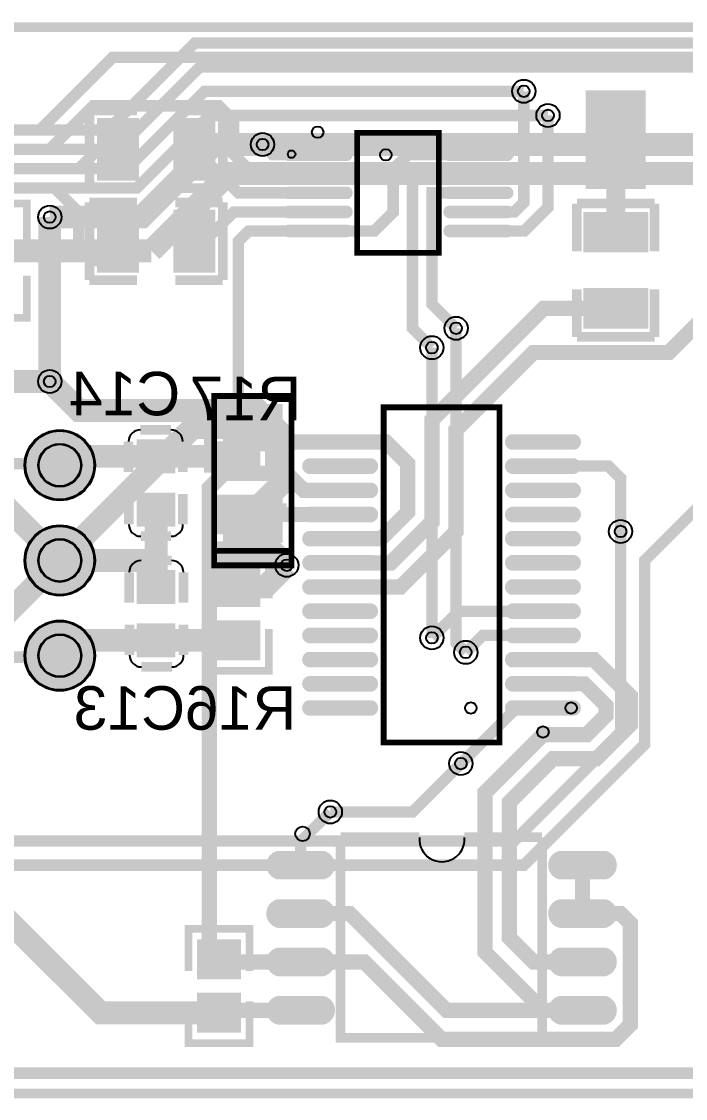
# Model space of a CAD drawing. Header units: millimetres. Extents: x -92 to 92, y -14 to 15.
# Drawn here: x 6.5 to 23.93, y -14.13 to 14.15 of the extents above; entities that cross this region are included whole.
import ezdxf

# ---------------------------------------------------------------- set-up
doc = ezdxf.new("R2010")
doc.units = ezdxf.units.MM
for name, color, linetype, true_color in [('BoardOutLine', 7, 'Continuous', 0xff00ff), ('BottomLayer', 7, 'Continuous', 0x0000ff), ('BottomPasteMaskLayer', 7, 'Continuous', 0x800000), ('BottomSilkLayer', 7, 'Continuous', 0x66cc33), ('BottomSolderMaskLayer', 7, 'Continuous', 0xaa00ff), ('Document', 7, 'Continuous', 0xffffff), ('Hole', 7, 'Continuous', 0x222222), ('Multi-Layer', 7, 'Continuous', 0xc0c0c0), ('TopLayer', 7, 'Continuous', 0xff0000), ('TopPasteMaskLayer', 7, 'Continuous', 0x808080), ('TopSilkLayer', 7, 'Continuous', 0xffcc00), ('TopSolderMaskLayer', 7, 'Continuous', 0x800080)]:
    doc.layers.add(name, color=color, linetype=linetype, true_color=true_color)
doc.styles.get("Standard").update_dxf_attribs({"font": 'arial.ttf'})

msp = doc.modelspace()

# ---------------------------------------------------------------- hatches: boundary and pattern name
at = {"layer": 'BottomLayer'}
for points in [[(9.583, 3.132), (9.583, 2.332), (10.483, 2.332), (10.483, 3.132)], [(11.642, 3.105), (11.642, 2.105), (12.742, 2.105), (12.742, 3.105)], [(9.583, 1.732), (9.583, 0.932), (10.483, 0.932), (10.483, 1.732)], [(11.642, 1.705), (11.642, 0.705), (12.742, 0.705), (12.742, 1.705)], [(12.742, -1.197), (12.742, -0.197), (11.642, -0.197), (11.642, -1.197)], [(10.483, -1.097), (10.483, -0.297), (9.583, -0.297), (9.583, -1.097)], [(12.742, -2.597), (12.742, -1.597), (11.642, -1.597), (11.642, -2.597)], [(10.483, -2.497), (10.483, -1.697), (9.583, -1.697), (9.583, -2.497)]]:
    msp.add_hatch(color=256, dxfattribs=at).paths.add_polyline_path(points)
at = {"layer": 'BottomPasteMaskLayer'}
for points in [[(9.583, 3.132), (9.583, 2.332), (10.483, 2.332), (10.483, 3.132)], [(11.642, 3.105), (11.642, 2.105), (12.742, 2.105), (12.742, 3.105)], [(9.583, 1.732), (9.583, 0.932), (10.483, 0.932), (10.483, 1.732)], [(11.642, 1.705), (11.642, 0.705), (12.742, 0.705), (12.742, 1.705)], [(12.742, -1.197), (12.742, -0.197), (11.642, -0.197), (11.642, -1.197)], [(10.483, -1.097), (10.483, -0.297), (9.583, -0.297), (9.583, -1.097)], [(12.742, -2.597), (12.742, -1.597), (11.642, -1.597), (11.642, -2.597)], [(10.483, -2.497), (10.483, -1.697), (9.583, -1.697), (9.583, -2.497)]]:
    msp.add_hatch(color=256, dxfattribs=at).paths.add_polyline_path(points)
at = {"layer": 'BottomSolderMaskLayer'}
for points in [[(6.579, 2.5, 1), (8.43, 2.5, 1)], [(9.526, 3.177), (9.526, 2.287), (10.54, 2.287), (10.54, 3.177)], [(11.614, 3.128), (11.614, 2.082), (12.77, 2.082), (12.77, 3.128)], [(9.526, 1.777), (9.526, 0.887), (10.54, 0.887), (10.54, 1.777)], [(11.614, 1.728), (11.614, 0.682), (12.77, 0.682), (12.77, 1.728)], [(6.579, 0, 1), (8.43, 0, 1)], [(10.54, -1.142), (10.54, -0.252), (9.526, -0.252), (9.526, -1.142)], [(12.77, -1.22), (12.77, -0.174), (11.614, -0.174), (11.614, -1.22)], [(6.579, -2.5, 1), (8.43, -2.5, 1)], [(10.54, -2.542), (10.54, -1.652), (9.526, -1.652), (9.526, -2.542)], [(12.77, -2.62), (12.77, -1.574), (11.614, -1.574), (11.614, -2.62)]]:
    msp.add_hatch(color=256, dxfattribs=at).paths.add_polyline_path(points)
at = {"layer": 'Document'}
for points in [[(12.446, 3.302), (12.446, 4.089), (12.649, 4.089), (12.649, 3.302)], [(12.192, 1.496), (11.684, 1.496), (11.684, 1.242), (12.192, 1.242)], [(13.462, 1.496), (12.954, 1.496), (12.954, 1.242), (13.462, 1.242)], [(12.446, 0.48), (12.446, 1.267), (12.649, 1.267), (12.649, 0.48)], [(12.954, 0.762), (12.167, 0.762), (12.167, 0.965), (12.954, 0.965)]]:
    msp.add_hatch(color=256, dxfattribs=at).paths.add_polyline_path(points)
at = {"layer": 'Multi-Layer'}
for points in [[(6.604, 2.5, 1), (8.404, 2.5, 1)], [(6.604, 0, 1), (8.404, 0, 1)], [(6.604, -2.5, 1), (8.404, -2.5, 1)]]:
    msp.add_hatch(color=256, dxfattribs=at).paths.add_polyline_path(points)
at = {"layer": 'TopLayer'}
for points in [[(21.336, 12.319), (22.86, 12.319), (22.86, 9.779), (21.336, 9.779)], [(8.533, 11.57), (9.533, 11.57), (9.533, 10.02), (8.533, 10.02)], [(10.533, 11.57), (11.533, 11.57), (11.533, 10.02), (10.533, 10.02)], [(14.943, 10.792, -0.785398), (14.943, 10.512), (13.603, 10.512, -0.785398), (13.603, 10.792)], [(19.163, 10.792, -0.785398), (19.163, 10.512), (17.823, 10.512, -0.785398), (17.823, 10.792)], [(14.943, 10.292, -0.785398), (14.943, 10.012), (13.603, 10.012, -0.785398), (13.603, 10.292)], [(19.163, 10.292, -0.785398), (19.163, 10.012), (17.823, 10.012, -0.785398), (17.823, 10.292)], [(14.943, 9.792, -0.785398), (14.943, 9.512), (13.603, 9.512, -0.785398), (13.603, 9.792)], [(19.163, 9.792, -0.785398), (19.163, 9.512), (17.823, 9.512, -0.785398), (17.823, 9.792)], [(8.533, 9.157), (9.533, 9.157), (9.533, 7.607), (8.533, 7.607)], [(10.533, 9.157), (11.533, 9.157), (11.533, 7.607), (10.533, 7.607)], [(14.943, 9.292, -0.785398), (14.943, 9.012), (13.603, 9.012, -0.785398), (13.603, 9.292)], [(19.163, 9.292, -0.785398), (19.163, 9.012), (17.823, 9.012, -0.785398), (17.823, 9.292)], [(22.873, 9.12), (22.873, 8.12), (21.323, 8.12), (21.323, 9.12)], [(14.943, 8.792, -0.785398), (14.943, 8.512), (13.603, 8.512, -0.785398), (13.603, 8.792)], [(19.163, 8.792, -0.785398), (19.163, 8.512), (17.823, 8.512, -0.785398), (17.823, 8.792)], [(22.873, 7.12), (22.873, 6.12), (21.323, 6.12), (21.323, 7.12)], [(11.823, 2.886), (11.823, 4.086), (13.323, 4.086), (13.323, 2.886)], [(14.13, 2.934, -0.785398), (14.13, 3.289), (15.598, 3.289, -0.785398), (15.598, 2.934)], [(19.454, 2.934, -0.785398), (19.454, 3.289), (20.922, 3.289, -0.785398), (20.922, 2.934)], [(14.13, 2.299, -0.785398), (14.13, 2.654), (15.598, 2.654, -0.785398), (15.598, 2.299)], [(19.454, 2.299, -0.785398), (19.454, 2.654), (20.922, 2.654, -0.785398), (20.922, 2.299)], [(14.13, 1.664, -0.785398), (14.13, 2.019), (15.598, 2.019, -0.785398), (15.598, 1.664)], [(19.454, 1.664, -0.785398), (19.454, 2.019), (20.922, 2.019, -0.785398), (20.922, 1.664)], [(11.823, 0.486), (11.823, 1.686), (13.323, 1.686), (13.323, 0.486)], [(14.13, 1.029, -0.785398), (14.13, 1.384), (15.598, 1.384, -0.785398), (15.598, 1.029)], [(19.454, 1.029, -0.785398), (19.454, 1.384), (20.922, 1.384, -0.785398), (20.922, 1.029)], [(14.13, 0.394, -0.785398), (14.13, 0.749), (15.598, 0.749, -0.785398), (15.598, 0.394)], [(19.454, 0.394, -0.785398), (19.454, 0.749), (20.922, 0.749, -0.785398), (20.922, 0.394)], [(14.13, -0.241, -0.785398), (14.13, 0.114), (15.598, 0.114, -0.785398), (15.598, -0.241)], [(19.454, -0.241, -0.785398), (19.454, 0.114), (20.922, 0.114, -0.785398), (20.922, -0.241)], [(14.13, -0.876, -0.785398), (14.13, -0.521), (15.598, -0.521, -0.785398), (15.598, -0.876)], [(19.454, -0.876, -0.785398), (19.454, -0.521), (20.922, -0.521, -0.785398), (20.922, -0.876)], [(14.13, -1.511, -0.785398), (14.13, -1.156), (15.598, -1.156, -0.785398), (15.598, -1.511)], [(19.454, -1.511, -0.785398), (19.454, -1.156), (20.922, -1.156, -0.785398), (20.922, -1.511)], [(14.13, -2.146, -0.785398), (14.13, -1.791), (15.598, -1.791, -0.785398), (15.598, -2.146)], [(19.454, -2.146, -0.785398), (19.454, -1.791), (20.922, -1.791, -0.785398), (20.922, -2.146)], [(14.13, -2.781, -0.785398), (14.13, -2.426), (15.598, -2.426, -0.785398), (15.598, -2.781)], [(19.454, -2.781, -0.785398), (19.454, -2.426), (20.922, -2.426, -0.785398), (20.922, -2.781)], [(14.13, -3.416, -0.785398), (14.13, -3.061), (15.598, -3.061, -0.785398), (15.598, -3.416)], [(19.454, -3.416, -0.785398), (19.454, -3.061), (20.922, -3.061, -0.785398), (20.922, -3.416)], [(14.13, -4.051, -0.785398), (14.13, -3.696), (15.598, -3.696, -0.785398), (15.598, -4.051)], [(19.454, -4.051, -0.785398), (19.454, -3.696), (20.922, -3.696, -0.785398), (20.922, -4.051)], [(13.301, -8.326, -0.785398), (13.301, -7.676), (14.351, -7.676, -0.785398), (14.351, -8.326)], [(20.701, -8.326, -0.785398), (20.701, -7.676), (21.751, -7.676, -0.785398), (21.751, -8.326)], [(13.301, -9.596, -0.785398), (13.301, -8.946), (14.351, -8.946, -0.785398), (14.351, -9.596)], [(20.701, -9.596, -0.785398), (20.701, -8.946), (21.751, -8.946, -0.785398), (21.751, -9.596)], [(11.134, -10.976), (11.134, -9.976), (12.234, -9.976), (12.234, -10.976)], [(13.301, -10.866, -0.785398), (13.301, -10.216), (14.351, -10.216, -0.785398), (14.351, -10.866)], [(20.701, -10.866, -0.785398), (20.701, -10.216), (21.751, -10.216, -0.785398), (21.751, -10.866)], [(11.134, -12.376), (11.134, -11.376), (12.234, -11.376), (12.234, -12.376)], [(13.301, -12.136, -0.785398), (13.301, -11.486), (14.351, -11.486, -0.785398), (14.351, -12.136)], [(20.701, -12.136, -0.785398), (20.701, -11.486), (21.751, -11.486, -0.785398), (21.751, -12.136)]]:
    msp.add_hatch(color=256, dxfattribs=at).paths.add_polyline_path(points)
at = {"layer": 'TopPasteMaskLayer'}
for points in [[(21.336, 12.319), (22.86, 12.319), (22.86, 9.779), (21.336, 9.779)], [(8.533, 11.57), (9.533, 11.57), (9.533, 10.02), (8.533, 10.02)], [(10.533, 11.57), (11.533, 11.57), (11.533, 10.02), (10.533, 10.02)], [(14.943, 10.792, -0.785398), (14.943, 10.512), (13.603, 10.512, -0.785398), (13.603, 10.792)], [(19.163, 10.792, -0.785398), (19.163, 10.512), (17.823, 10.512, -0.785398), (17.823, 10.792)], [(14.943, 10.292, -0.785398), (14.943, 10.012), (13.603, 10.012, -0.785398), (13.603, 10.292)], [(19.163, 10.292, -0.785398), (19.163, 10.012), (17.823, 10.012, -0.785398), (17.823, 10.292)], [(14.943, 9.792, -0.785398), (14.943, 9.512), (13.603, 9.512, -0.785398), (13.603, 9.792)], [(19.163, 9.792, -0.785398), (19.163, 9.512), (17.823, 9.512, -0.785398), (17.823, 9.792)], [(8.533, 9.157), (9.533, 9.157), (9.533, 7.607), (8.533, 7.607)], [(10.533, 9.157), (11.533, 9.157), (11.533, 7.607), (10.533, 7.607)], [(14.943, 9.292, -0.785398), (14.943, 9.012), (13.603, 9.012, -0.785398), (13.603, 9.292)], [(19.163, 9.292, -0.785398), (19.163, 9.012), (17.823, 9.012, -0.785398), (17.823, 9.292)], [(22.873, 9.12), (22.873, 8.12), (21.323, 8.12), (21.323, 9.12)], [(14.943, 8.792, -0.785398), (14.943, 8.512), (13.603, 8.512, -0.785398), (13.603, 8.792)], [(19.163, 8.792, -0.785398), (19.163, 8.512), (17.823, 8.512, -0.785398), (17.823, 8.792)], [(22.873, 7.12), (22.873, 6.12), (21.323, 6.12), (21.323, 7.12)], [(11.823, 2.886), (11.823, 4.086), (13.323, 4.086), (13.323, 2.886)], [(14.13, 2.934, -0.785398), (14.13, 3.289), (15.598, 3.289, -0.785398), (15.598, 2.934)], [(19.454, 2.934, -0.785398), (19.454, 3.289), (20.922, 3.289, -0.785398), (20.922, 2.934)], [(14.13, 2.299, -0.785398), (14.13, 2.654), (15.598, 2.654, -0.785398), (15.598, 2.299)], [(19.454, 2.299, -0.785398), (19.454, 2.654), (20.922, 2.654, -0.785398), (20.922, 2.299)], [(14.13, 1.664, -0.785398), (14.13, 2.019), (15.598, 2.019, -0.785398), (15.598, 1.664)], [(19.454, 1.664, -0.785398), (19.454, 2.019), (20.922, 2.019, -0.785398), (20.922, 1.664)], [(11.823, 0.486), (11.823, 1.686), (13.323, 1.686), (13.323, 0.486)], [(14.13, 1.029, -0.785398), (14.13, 1.384), (15.598, 1.384, -0.785398), (15.598, 1.029)], [(19.454, 1.029, -0.785398), (19.454, 1.384), (20.922, 1.384, -0.785398), (20.922, 1.029)], [(14.13, 0.394, -0.785398), (14.13, 0.749), (15.598, 0.749, -0.785398), (15.598, 0.394)], [(19.454, 0.394, -0.785398), (19.454, 0.749), (20.922, 0.749, -0.785398), (20.922, 0.394)], [(14.13, -0.241, -0.785398), (14.13, 0.114), (15.598, 0.114, -0.785398), (15.598, -0.241)], [(19.454, -0.241, -0.785398), (19.454, 0.114), (20.922, 0.114, -0.785398), (20.922, -0.241)], [(14.13, -0.876, -0.785398), (14.13, -0.521), (15.598, -0.521, -0.785398), (15.598, -0.876)], [(19.454, -0.876, -0.785398), (19.454, -0.521), (20.922, -0.521, -0.785398), (20.922, -0.876)], [(14.13, -1.511, -0.785398), (14.13, -1.156), (15.598, -1.156, -0.785398), (15.598, -1.511)], [(19.454, -1.511, -0.785398), (19.454, -1.156), (20.922, -1.156, -0.785398), (20.922, -1.511)], [(14.13, -2.146, -0.785398), (14.13, -1.791), (15.598, -1.791, -0.785398), (15.598, -2.146)], [(19.454, -2.146, -0.785398), (19.454, -1.791), (20.922, -1.791, -0.785398), (20.922, -2.146)], [(14.13, -2.781, -0.785398), (14.13, -2.426), (15.598, -2.426, -0.785398), (15.598, -2.781)], [(19.454, -2.781, -0.785398), (19.454, -2.426), (20.922, -2.426, -0.785398), (20.922, -2.781)], [(14.13, -3.416, -0.785398), (14.13, -3.061), (15.598, -3.061, -0.785398), (15.598, -3.416)], [(19.454, -3.416, -0.785398), (19.454, -3.061), (20.922, -3.061, -0.785398), (20.922, -3.416)], [(14.13, -4.051, -0.785398), (14.13, -3.696), (15.598, -3.696, -0.785398), (15.598, -4.051)], [(19.454, -4.051, -0.785398), (19.454, -3.696), (20.922, -3.696, -0.785398), (20.922, -4.051)], [(13.301, -8.326, -0.785398), (13.301, -7.676), (14.351, -7.676, -0.785398), (14.351, -8.326)], [(20.701, -8.326, -0.785398), (20.701, -7.676), (21.751, -7.676, -0.785398), (21.751, -8.326)], [(13.301, -9.596, -0.785398), (13.301, -8.946), (14.351, -8.946, -0.785398), (14.351, -9.596)], [(20.701, -9.596, -0.785398), (20.701, -8.946), (21.751, -8.946, -0.785398), (21.751, -9.596)], [(11.134, -10.976), (11.134, -9.976), (12.234, -9.976), (12.234, -10.976)], [(13.301, -10.866, -0.785398), (13.301, -10.216), (14.351, -10.216, -0.785398), (14.351, -10.866)], [(20.701, -10.866, -0.785398), (20.701, -10.216), (21.751, -10.216, -0.785398), (21.751, -10.866)], [(11.134, -12.376), (11.134, -11.376), (12.234, -11.376), (12.234, -12.376)], [(13.301, -12.136, -0.785398), (13.301, -11.486), (14.351, -11.486, -0.785398), (14.351, -12.136)], [(20.701, -12.136, -0.785398), (20.701, -11.486), (21.751, -11.486, -0.785398), (21.751, -12.136)]]:
    msp.add_hatch(color=256, dxfattribs=at).paths.add_polyline_path(points)
at = {"layer": 'TopSilkLayer'}
msp.add_hatch(color=256, dxfattribs=at).paths.add_polyline_path([(11.557, 0.254), (13.589, 0.254), (13.589, -0.127), (11.557, -0.127)])
at = {"layer": 'TopSolderMaskLayer'}
for points in [[(21.311, 12.344), (22.885, 12.344), (22.885, 9.754), (21.311, 9.754)], [(8.482, 11.621), (9.584, 11.621), (9.584, 9.969), (8.482, 9.969)], [(10.482, 11.621), (11.584, 11.621), (11.584, 9.969), (10.482, 9.969)], [(15.065, 10.817, -0.785398), (15.065, 10.487), (13.481, 10.487, -0.785398), (13.481, 10.817)], [(19.285, 10.817, -0.785398), (19.285, 10.487), (17.701, 10.487, -0.785398), (17.701, 10.817)], [(15.065, 10.317, -0.785398), (15.065, 9.986), (13.481, 9.986, -0.785398), (13.481, 10.317)], [(19.285, 10.317, -0.785398), (19.285, 9.986), (17.701, 9.986, -0.785398), (17.701, 10.317)], [(15.065, 9.817, -0.785398), (15.065, 9.487), (13.481, 9.487, -0.785398), (13.481, 9.817)], [(19.285, 9.817, -0.785398), (19.285, 9.487), (17.701, 9.487, -0.785398), (17.701, 9.817)], [(8.482, 9.208), (9.584, 9.208), (9.584, 7.556), (8.482, 7.556)], [(10.482, 9.208), (11.584, 9.208), (11.584, 7.556), (10.482, 7.556)], [(15.065, 9.317, -0.785398), (15.065, 8.986), (13.481, 8.986, -0.785398), (13.481, 9.317)], [(19.285, 9.317, -0.785398), (19.285, 8.986), (17.701, 8.986, -0.785398), (17.701, 9.317)], [(22.952, 9.153), (22.952, 8.087), (21.244, 8.087), (21.244, 9.153)], [(15.065, 8.817, -0.785398), (15.065, 8.487), (13.481, 8.487, -0.785398), (13.481, 8.817)], [(19.285, 8.817, -0.785398), (19.285, 8.487), (17.701, 8.487, -0.785398), (17.701, 8.817)], [(22.952, 7.153), (22.952, 6.087), (21.244, 6.087), (21.244, 7.153)], [(11.791, 2.866), (11.791, 4.106), (13.355, 4.106), (13.355, 2.866)], [(6.579, 2.5, 1), (8.43, 2.5, 1)], [(14.025, 2.908, -0.785398), (14.025, 3.315), (15.703, 3.315, -0.785398), (15.703, 2.908)], [(19.349, 2.908, -0.785398), (19.349, 3.315), (21.027, 3.315, -0.785398), (21.027, 2.908)], [(14.025, 2.273, -0.785398), (14.025, 2.68), (15.703, 2.68, -0.785398), (15.703, 2.273)], [(19.349, 2.273, -0.785398), (19.349, 2.68), (21.027, 2.68, -0.785398), (21.027, 2.273)], [(14.025, 1.638, -0.785398), (14.025, 2.045), (15.703, 2.045, -0.785398), (15.703, 1.638)], [(19.349, 1.638, -0.785398), (19.349, 2.045), (21.027, 2.045, -0.785398), (21.027, 1.638)], [(11.791, 0.466), (11.791, 1.706), (13.355, 1.706), (13.355, 0.466)], [(14.025, 1.003, -0.785398), (14.025, 1.41), (15.703, 1.41, -0.785398), (15.703, 1.003)], [(19.349, 1.003, -0.785398), (19.349, 1.41), (21.027, 1.41, -0.785398), (21.027, 1.003)], [(6.579, 0, 1), (8.43, 0, 1)], [(14.025, 0.368, -0.785398), (14.025, 0.775), (15.703, 0.775, -0.785398), (15.703, 0.368)], [(19.349, 0.368, -0.785398), (19.349, 0.775), (21.027, 0.775, -0.785398), (21.027, 0.368)], [(14.025, -0.267, -0.785398), (14.025, 0.14), (15.703, 0.14, -0.785398), (15.703, -0.267)], [(19.349, -0.267, -0.785398), (19.349, 0.14), (21.027, 0.14, -0.785398), (21.027, -0.267)], [(14.025, -0.902, -0.785398), (14.025, -0.495), (15.703, -0.495, -0.785398), (15.703, -0.902)], [(19.349, -0.902, -0.785398), (19.349, -0.495), (21.027, -0.495, -0.785398), (21.027, -0.902)], [(14.025, -1.537, -0.785398), (14.025, -1.13), (15.703, -1.13, -0.785398), (15.703, -1.537)], [(19.349, -1.537, -0.785398), (19.349, -1.13), (21.027, -1.13, -0.785398), (21.027, -1.537)], [(6.579, -2.5, 1), (8.43, -2.5, 1)], [(14.025, -2.172, -0.785398), (14.025, -1.765), (15.703, -1.765, -0.785398), (15.703, -2.172)], [(19.349, -2.172, -0.785398), (19.349, -1.765), (21.027, -1.765, -0.785398), (21.027, -2.172)], [(14.025, -2.807, -0.785398), (14.025, -2.4), (15.703, -2.4, -0.785398), (15.703, -2.807)], [(19.349, -2.807, -0.785398), (19.349, -2.4), (21.027, -2.4, -0.785398), (21.027, -2.807)], [(14.025, -3.442, -0.785398), (14.025, -3.035), (15.703, -3.035, -0.785398), (15.703, -3.442)], [(19.349, -3.442, -0.785398), (19.349, -3.035), (21.027, -3.035, -0.785398), (21.027, -3.442)], [(14.025, -4.077, -0.785398), (14.025, -3.67), (15.703, -3.67, -0.785398), (15.703, -4.077)], [(19.349, -4.077, -0.785398), (19.349, -3.67), (21.027, -3.67, -0.785398), (21.027, -4.077)], [(13.219, -8.377, -0.785398), (13.219, -7.625), (14.433, -7.625, -0.785398), (14.433, -8.377)], [(20.619, -8.377, -0.785398), (20.619, -7.625), (21.833, -7.625, -0.785398), (21.833, -8.377)], [(13.219, -9.647, -0.785398), (13.219, -8.895), (14.433, -8.895, -0.785398), (14.433, -9.647)], [(20.619, -9.647, -0.785398), (20.619, -8.895), (21.833, -8.895, -0.785398), (21.833, -9.647)], [(11.106, -10.999), (11.106, -9.953), (12.262, -9.953), (12.262, -10.999)], [(13.219, -10.917, -0.785398), (13.219, -10.165), (14.433, -10.165, -0.785398), (14.433, -10.917)], [(20.619, -10.917, -0.785398), (20.619, -10.165), (21.833, -10.165, -0.785398), (21.833, -10.917)], [(11.106, -12.399), (11.106, -11.353), (12.262, -11.353), (12.262, -12.399)], [(13.219, -12.187, -0.785398), (13.219, -11.435), (14.433, -11.435, -0.785398), (14.433, -12.187)], [(20.619, -12.187, -0.785398), (20.619, -11.435), (21.833, -11.435, -0.785398), (21.833, -12.187)]]:
    msp.add_hatch(color=256, dxfattribs=at).paths.add_polyline_path(points)

# ---------------------------------------------------------------- linework, layer by layer
at = {"layer": 'BoardOutLine', "const_width": 0.254}
msp.add_lwpolyline([(-92, 14), (92, 14), (92, -14), (-92, -14), (-92, 14)], close=True, dxfattribs=at)
at = {"layer": 'BottomLayer'}
for points, const_width in [([(3.556, 11.303), (8.763, 11.303), (11.049, 13.589), (62.103, 13.589)], 0.3), ([(37.973, 12.954), (11.176, 12.954), (9.017, 10.795), (3.175, 10.795), (0.889, 13.081)], 0.3), ([(-2.794, 10.287), (-1.778, 11.303), (1.905, 11.303), (2.921, 10.287), (9.271, 10.287), (11.303, 12.319), (19.685, 12.319)], 0.3), ([(1.651, 10.795), (2.667, 9.779), (9.525, 9.779), (11.43, 11.684), (20.32, 11.684)], 0.3), ([(12.827, 10.922), (11.557, 10.922), (9.652, 9.017), (7.239, 9.017)], 0.6), ([(12.827, 10.922), (26.162, 10.922), (27.813, 9.271), (27.813, 6.858)], 0.6), ([(9.906, 8.128), (11.938, 10.16), (25.781, 10.16), (27.051, 8.89), (27.051, 6.858)], 0.6), ([(9.906, 8.128), (5.334, 8.128), (4.912, 8.423), (4.321, 8.423)], 0.6), ([(18.161, -2.413), (17.907, -2.159), (17.907, 6.096)], 0.3), ([(17.272, -2.032), (17.272, 5.588)], 0.3), ([(35.941, 5.334), (28.194, 5.334), (22.86, 0), (22.86, -4.826), (19.685, -8.001), (-5.715, -8.001), (-7.239, -6.477), (-9.144, -6.477), (-13.081, -10.414), (-15.24, -10.414), (-18.288, -7.366), (-32.004, -7.366), (-33.147, -6.223), (-33.147, -5.334)], 0.3), ([(12.192, 1.204), (12.507, 1.204), (13.335, 2.032), (13.335, 3.302), (12.7, 3.937), (8.001, 3.937), (7.239, 4.699)], 0.6), ([(2.301, 3.317), (4.187, 3.317), (7.504, 0)], 0.6), ([(7.504, 2.5), (7.736, 2.732), (10.033, 2.732)], 0.6), ([(12.192, 2.605), (12.065, 2.732), (10.033, 2.732)], 0.6), ([(10.033, -0.697), (10.033, 1.332)], 0.6), ([(12.192, 0.387), (12.192, 1.205)], 0.6), ([(-11.049, -7.112), (-9.906, -5.969), (-6.858, -5.969), (-5.461, -7.366), (19.431, -7.366), (22.225, -4.572), (22.225, 0.762)], 0.3), ([(12.192, -0.697), (12.192, 0.387)], 0.6), ([(7.504, 0), (5.715, -1.789), (5.715, -3.302)], 0.6), ([(7.504, 0), (10.033, 0)], 0.6), ([(13.462, -0.127), (12.893, -0.696), (12.192, -0.696)], 0.6), ([(7.504, -2.5), (7.907, -2.097), (10.033, -2.097)], 0.6), ([(10.033, -2.097), (12.192, -2.097)], 0.6), ([(14.605, -6.604), (16.764, -6.604), (18.034, -5.334)], 0.3)]:
    msp.add_lwpolyline(points, dxfattribs=dict(at, const_width=const_width))
at = {"layer": 'BottomSilkLayer'}
for points, const_width in [([(9.621, 3.431), (10.421, 3.431)], 0.254), ([(11.392, 2.305), (11.392, 3.405), (12.392, 3.405), (12.992, 3.405), (12.992, 2.305)], 0.2), ([(9.311, 2.321), (9.311, 3.121)], 0.254), ([(10.731, 2.321), (10.731, 3.121)], 0.254), ([(9.317, 1.745), (9.317, 0.945)], 0.254), ([(10.737, 1.745), (10.737, 0.945)], 0.254), ([(11.392, 1.505), (11.392, 0.405), (12.992, 0.405), (12.992, 1.505)], 0.2), ([(9.627, 0.635), (10.427, 0.635)], 0.254), ([(10.439, 0), (9.639, 0)], 0.254), ([(12.992, -0.997), (12.992, 0.103), (11.392, 0.103), (11.392, -0.997)], 0.2), ([(9.329, -1.11), (9.329, -0.31)], 0.254), ([(10.749, -1.11), (10.749, -0.31)], 0.254), ([(9.335, -1.686), (9.335, -2.486)], 0.254), ([(10.755, -1.686), (10.755, -2.486)], 0.254), ([(12.992, -1.797), (12.992, -2.897), (11.992, -2.897), (11.392, -2.897), (11.392, -1.797)], 0.2), ([(10.445, -2.796), (9.645, -2.796)], 0.254)]:
    msp.add_lwpolyline(points, dxfattribs=dict(at, const_width=const_width))
for centre, start, end in [((9.621, 3.121), 90, 180), ((10.421, 3.121), 0, 90), ((9.627, 0.945), 180, 270), ((10.427, 0.945), 270, 360), ((9.639, -0.31), 90, 180), ((10.439, -0.31), 0, 90), ((9.645, -2.486), 180, 270), ((10.445, -2.486), 270, 360)]:
    msp.add_arc(centre, 0.31, start, end, dxfattribs=at)
at = {"layer": 'BottomSolderMaskLayer'}
for centre, radius in [((7.504, 2.5), 0.925), ((7.504, 2.5), 0.566), ((7.504, 0), 0.925), ((7.504, 0), 0.566), ((7.504, -2.5), 0.925), ((7.504, -2.5), 0.566)]:
    msp.add_circle(centre, radius, dxfattribs=at)
at = {"layer": 'Document'}
for centre, radius in [((13.589, 10.668), 0.1), ((20.926, -3.874), 0.15)]:
    msp.add_circle(centre, radius, dxfattribs=at)
at = {"layer": 'Hole'}
for centre in [(19.685, 12.319), (20.32, 11.684), (12.827, 10.922), (7.239, 9.017), (17.907, 6.096), (17.272, 5.588), (7.239, 4.699), (22.225, 0.762), (13.462, -0.127), (17.272, -2.032), (18.161, -2.413), (18.034, -5.334), (14.605, -6.604)]:
    msp.add_circle(centre, 0.153, dxfattribs=at)
at = {"layer": 'Multi-Layer'}
for centre, radius in [((19.685, 12.319), 0.305), ((20.32, 11.684), 0.305), ((12.827, 10.922), 0.305), ((7.239, 9.017), 0.305), ((17.907, 6.096), 0.305), ((17.272, 5.588), 0.305), ((7.239, 4.699), 0.305), ((7.504, 2.5), 0.9), ((7.504, 2.5), 0.55), ((7.504, 0), 0.9), ((22.225, 0.762), 0.305), ((7.504, 0), 0.55), ((13.462, -0.127), 0.305), ((7.504, -2.5), 0.9), ((7.504, -2.5), 0.55), ((17.272, -2.032), 0.305), ((18.161, -2.413), 0.305), ((18.034, -5.334), 0.305), ((14.605, -6.604), 0.305)]:
    msp.add_circle(centre, radius, dxfattribs=at)
at = {"layer": 'TopLayer'}
for points, const_width in [([(1.778, 11.811), (2.286, 11.303), (6.985, 11.303), (8.89, 13.208), (81.534, 13.208), (82.931, 11.811), (82.931, 7.62)], 0.3), ([(18.493, 9.152), (19.439, 9.152), (19.685, 9.398), (19.685, 11.938), (19.685, 12.319)], 0.3), ([(14.272, 10.152), (12.581, 10.152), (12.065, 10.668), (12.065, 11.557), (11.684, 11.938), (8.382, 11.938), (7.239, 10.795), (2.032, 10.795), (1.524, 11.303), (-1.143, 11.303), (-2.667, 9.779), (-6.985, 9.779), (-8.509, 8.255), (-10.16, 8.255), (-13.97, 4.445)], 0.3), ([(18.493, 8.652), (19.701, 8.652), (20.32, 9.271), (20.32, 11.684)], 0.3), ([(14.273, 10.652), (13.097, 10.652), (12.827, 10.922)], 0.3), ([(25.4, 11.049), (25.4, 7.366), (23.495, 5.461), (19.939, 5.461), (17.907, 3.429), (17.907, 0.762), (16.447, -0.699), (14.864, -0.699)], 0.4), ([(22.098, 8.62), (22.098, 11.049)], 0.5), ([(1.016, 10.795), (1.27, 10.795), (1.778, 10.287), (8.001, 10.287), (8.509, 10.795), (9.033, 10.795)], 0.3), ([(11.033, 10.795), (11.049, 10.795), (12.192, 9.652), (14.273, 9.652)], 0.3), ([(14.272, 8.651), (15.763, 8.651), (16.256, 9.144), (16.256, 10.287), (16.652, 10.653), (18.494, 10.653)], 0.3), ([(17.272, 5.588), (16.764, 6.096), (16.764, 9.906), (17.018, 10.16), (18.491, 10.16)], 0.3), ([(0.127, 9.525), (1.524, 9.525), (1.778, 9.779), (7.366, 9.779), (8.001, 9.144), (8.001, 8.255), (8.382, 7.874), (9.032, 7.874)], 0.3), ([(17.907, 6.096), (17.272, 6.731), (17.272, 9.652), (18.493, 9.652)], 0.3), ([(7.239, 4.699), (7.239, 4.826), (7.239, 9.017)], 0.6), ([(11.033, 8.382), (11.303, 8.382), (12.073, 9.152), (14.273, 9.152)], 0.3), ([(12.573, 3.485), (12.192, 3.485), (12.192, 8.382), (12.461, 8.651), (14.272, 8.651)], 0.3), ([(22.098, 6.619), (20.208, 6.619), (17.272, 3.683), (17.272, 1.016), (16.193, -0.064), (14.864, -0.064)], 0.4), ([(1.981, 4.267), (2.413, 4.699), (7.239, 4.699)], 0.6), ([(12.573, 3.486), (10.99, 3.486), (7.504, 0)], 0.6), ([(12.573, 3.486), (12.947, 3.112), (14.864, 3.112)], 0.4), ([(14.864, 0.572), (15.939, 0.572), (16.637, 1.27), (16.637, 2.54), (16.066, 3.112), (14.864, 3.112)], 0.4), ([(-9.906, -1.778), (-7.239, 0.889), (-6.35, 0.889), (-4.699, 2.54), (7.465, 2.54), (7.503, 2.499)], 0.3), ([(22.225, 0.762), (22.225, 2.159), (21.908, 2.477), (20.188, 2.477)], 0.3), ([(-3.937, -11.303), (-3.937, -12.192), (-2.667, -13.462), (70.104, -13.462), (72.898, -10.668), (72.898, 2.286)], 0.3), ([(11.684, -10.478), (11.43, -10.478), (11.43, 1.905), (11.811, 2.286), (13.462, 2.286), (13.907, 1.842), (14.864, 1.842)], 0.4), ([(12.573, 1.086), (12.573, 0.762), (13.462, -0.127)], 0.6), ([(12.573, 1.086), (12.693, 1.207), (14.864, 1.207)], 0.4), ([(20.188, -1.334), (17.971, -1.334), (17.272, -2.032)], 0.3), ([(20.188, -1.969), (18.606, -1.969), (18.161, -2.413)], 0.3), ([(4.953, -2.54), (7.464, -2.54), (7.504, -2.5)], 0.3), ([(20.188, -2.604), (21.527, -2.604), (22.479, -3.556), (22.479, -4.318), (21.59, -5.207), (20.447, -5.207), (19.304, -6.35), (19.304, -9.906), (19.939, -10.541), (21.227, -10.541)], 0.4), ([(5.715, -3.302), (5.715, -9.017), (8.575, -11.877), (11.684, -11.877)], 0.6), ([(20.188, -3.239), (21.273, -3.239), (21.844, -3.81), (21.844, -4.064), (21.336, -4.572), (20.193, -4.572), (18.669, -6.096), (18.669, -10.287), (20.193, -11.811), (21.226, -11.811)], 0.4), ([(18.034, -5.334), (19.495, -3.874), (20.188, -3.874)], 0.3), ([(13.826, -8.001), (13.826, -7.383), (14.605, -6.604)], 0.3), ([(21.226, -9.271), (21.226, -8.001)], 0.4), ([(13.825, -10.541), (15.494, -10.541), (17.526, -12.573), (22.098, -12.573), (22.479, -12.192), (22.479, -9.525), (22.225, -9.271), (21.227, -9.271)], 0.4), ([(13.826, -9.271), (15.113, -9.271), (17.653, -11.811), (21.226, -11.811)], 0.4), ([(11.684, -10.476), (11.749, -10.541), (13.826, -10.541)], 0.4), ([(11.684, -11.876), (11.749, -11.811), (13.826, -11.811)], 0.4)]:
    msp.add_lwpolyline(points, dxfattribs=dict(at, const_width=const_width))
at = {"layer": 'TopSilkLayer'}
for points, const_width in [([(9.533, 11.815), (8.283, 11.815)], 0.254), ([(8.283, 11.815), (8.283, 9.775)], 0.254), ([(10.533, 11.815), (11.783, 11.815)], 0.254), ([(11.783, 11.815), (11.783, 9.775)], 0.254), ([(9.533, 9.775), (8.283, 9.775)], 0.254), ([(10.533, 9.775), (11.783, 9.775)], 0.254), ([(5.042, 8.274), (5.042, 9.374), (6.642, 9.374), (6.642, 8.274)], 0.2), ([(9.533, 9.402), (8.283, 9.402)], 0.254), ([(8.283, 9.402), (8.283, 7.362)], 0.254), ([(10.533, 9.402), (11.783, 9.402)], 0.254), ([(11.783, 9.402), (11.783, 7.362)], 0.254), ([(21.078, 8.12), (21.078, 9.37)], 0.254), ([(23.118, 9.37), (21.078, 9.37)], 0.254), ([(23.118, 8.12), (23.118, 9.37)], 0.254), ([(5.042, 7.474), (5.042, 6.374), (6.042, 6.374), (6.642, 6.374), (6.642, 7.474)], 0.2), ([(9.533, 7.362), (8.283, 7.362)], 0.254), ([(10.533, 7.362), (11.783, 7.362)], 0.254), ([(21.078, 7.12), (21.078, 5.87)], 0.254), ([(23.118, 7.12), (23.118, 5.87)], 0.254), ([(23.118, 5.87), (21.078, 5.87)], 0.254), ([(11.557, 0.254), (11.557, -0.127), (13.589, -0.127), (13.589, 0.254)], 0.152), ([(15.526, -7.266), (14.876, -7.266)], 0.254), ([(20.166, -7.266), (20.166, -12.536), (14.876, -12.536), (14.876, -7.266)], 0.254), ([(16.946, -7.266), (15.526, -7.266)], 0.254), ([(19.526, -7.266), (18.126, -7.266)], 0.254), ([(19.526, -7.266), (20.166, -7.266)], 0.254), ([(10.884, -10.776), (10.884, -9.676), (12.484, -9.676), (12.484, -10.776)], 0.2), ([(10.884, -11.576), (10.884, -12.676), (11.884, -12.676), (12.484, -12.676), (12.484, -11.576)], 0.2)]:
    msp.add_lwpolyline(points, dxfattribs=dict(at, const_width=const_width))
at = {"layer": 'TopSilkLayer', "const_width": 0.152}
for points in [[(15.312, 11.228), (17.454, 11.228), (17.454, 8.076), (15.312, 8.076), (15.312, 11.228)], [(11.557, 4.318), (11.557, 0.254), (13.589, 0.254), (13.589, 4.318), (11.557, 4.318)], [(19.047, -4.782), (16.005, -4.782), (16.005, 4.02), (19.047, 4.02), (19.047, -4.782)]]:
    msp.add_lwpolyline(points, close=True, dxfattribs=at)
at = {"layer": 'TopSilkLayer'}
for centre, radius in [((14.273, 11.244), 0.15), ((16.064, 10.652), 0.15), ((18.295, -3.874), 0.15), ((20.188, -4.504), 0.15), ((13.876, -7.176), 0.191)]:
    msp.add_circle(centre, radius, dxfattribs=at)
msp.add_arc((17.536, -7.321), 0.592, 175.6697, 4.3303, dxfattribs=at)
at = {"layer": 'TopSolderMaskLayer'}
for centre, radius in [((7.504, 2.5), 0.925), ((7.504, 2.5), 0.566), ((7.504, 0), 0.925), ((7.504, 0), 0.566), ((7.504, -2.5), 0.925), ((7.504, -2.5), 0.566)]:
    msp.add_circle(centre, radius, dxfattribs=at)

# ---------------------------------------------------------------- texts
at = {"layer": 'BottomSilkLayer', "text_generation_flag": 2}
for s, p in [('C14', (10.668, 3.81)), ('R17', (13.843, 3.683)), ('C13', (10.795, -4.445)), ('R16', (13.716, -4.445))]:
    msp.add_text(s, height=1.143, dxfattribs=at).set_placement(p)

doc.saveas('drawing.dxf')
